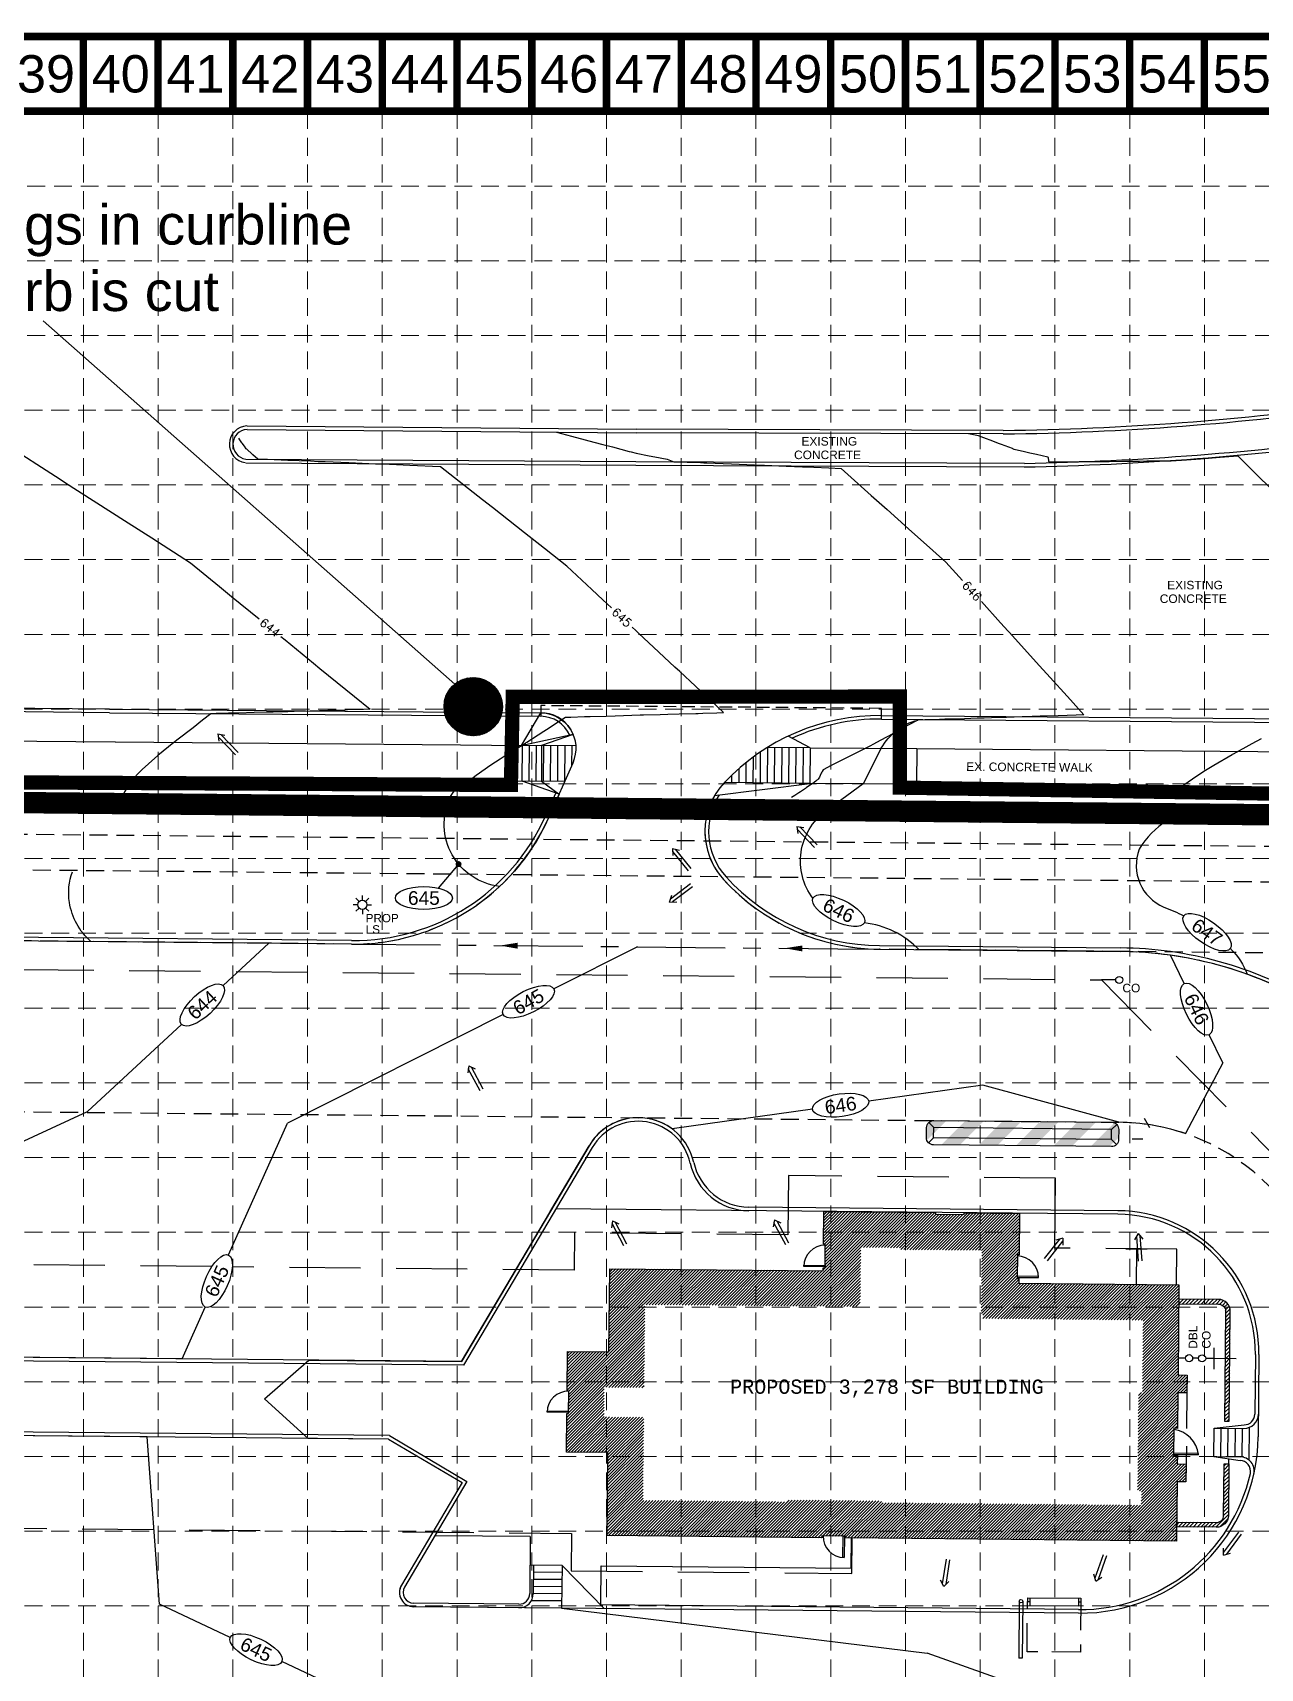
# Model space of a CAD drawing. Header units: feet. Extents: x 5061 to 5734, y 4682 to 5103.
# Drawn here: x 5474.1 to 5646.6, y 4873.3 to 5103 of the extents above; entities that cross this region are included whole.
import ezdxf
from ezdxf.enums import TextEntityAlignment as Align

# ---------------------------------------------------------------- set-up
doc = ezdxf.new("R2010")
doc.units = ezdxf.units.FT
doc.header["$LTSCALE"] = 20
doc.header["$MEASUREMENT"] = 0
for name, pattern in [('CENTER', [2, 1.25, -0.25, 0.25, -0.25]), ('DASHDOT2', [0.5, 0.25, -0.125, 0, -0.125]), ('DASHED', [0.75, 0.5, -0.25]), ('DASHED2', [0.375, 0.25, -0.125]), ('HIDDEN', [0.1875, 0.125, -0.0625]), ('PHANTOM', [1.4375, 1, -0.0625, 0.125, -0.0625, 0.125, -0.0625])]:
    doc.linetypes.add(name, pattern=pattern)
for name, color, linetype in [('BASE', 7, 'Continuous'), ('E-ESMT', 2, 'HIDDEN'), ('E-PVMT', 2, 'Continuous'), ('EC', 35, 'Continuous'), ('GRID', 254, 'HIDDEN'), ('LIMITS OF DISTURBANCE', 1, 'HIDDEN'), ('P-BLDG', 5, 'Continuous'), ('P-BLDG-TXT', 3, 'Continuous'), ('P-BOUNDARY', 7, 'PHANTOM'), ('P-EROSION', 4, 'DASHDOT2'), ('P-ESMT', 2, 'HIDDEN'), ('P-FIRELANE', 1, 'HIDDEN'), ('P-FITTINGS', 11, 'Continuous'), ('P-FLOW-ARROWS', 250, 'Continuous'), ('P-PVMT', 3, 'Continuous'), ('P-SANI', 14, 'DASHED'), ('P-UTIL', 2, 'Continuous'), ('PC', 35, 'Continuous')]:
    doc.layers.add(name, color=color, linetype=linetype)
doc.styles.add('Contour-Txt', font='simplex.shx')
doc.styles.add('L80', font='ARIAL.TTF', dxfattribs={"height": 1.6})
doc.styles.add('Legal', font='monos.ttf', dxfattribs={"height": 0.020833})
doc.styles.get("Standard").update_dxf_attribs({"font": 'ARIAL.TTF'})
doc.dimstyles.new('TIM', dxfattribs={"dimscale": 20, "dimtxt": 0.09, "dimasz": 0.125, "dimexe": 0.18, "dimexo": 0.0625, "dimgap": 0.04, "dimtad": 1, "dimdec": 1, "dimzin": 1, "dimdsep": 46, "dimtxsty": 'L80', "dimcen": 0, "dimse1": 1, "dimse2": 1, "dimclrd": 256, "dimclrt": 256, "dimaunit": 1, "dimazin": 0, "dimtfac": 1, "dimtdec": 1, "dimtmove": 0, "dimatfit": 0, "dimfxl": 0, "dimtolj": 1, "dimtzin": 0, "dimlwd": -1, "dimarcsym": 0})

# ---------------------------------------------------------------- blocks, each defined once
blk = doc.blocks.new('df')
for p, q in [((0.001, 0.013), (0.177, 0.013)), ((0.194, 0.001), (0.153, 0.031)), ((0.194, 0.001), (0.153, -0.029)), ((0.001, -0.012), (0.177, -0.012))]:
    blk.add_line(p, q)

msp = doc.modelspace()

# ---------------------------------------------------------------- hatches: boundary and pattern name
at = {"layer": 'GRID', "linetype": 'Continuous'}
h = msp.add_hatch(dxfattribs=at)
h.set_pattern_fill('ANSI31', color=3, style=0)
h.set_pattern_definition([(45, (146.2041, 308.13878), (-0.0883883476, 0.0883883476), [])])
edge = h.paths.add_edge_path()
edge.add_arc((5536, 5008.36), 4.1, 0, 360)
at = {"layer": 'P-BLDG'}
h = msp.add_hatch(dxfattribs=at)
h.set_pattern_fill('_USER', scale=0.3, angle=45, style=0, pattern_type=0)
h.set_pattern_definition([(45, (0, 0), (-0.212132034, 0.212132034), [])])
h.paths.add_polyline_path([(5635.16, 4927.13), (5612.66, 4927.35), (5612.66, 4928.02), (5612.41, 4928.02), (5612.45, 4931.36), (5612.7, 4931.35), (5612.75, 4937.18), (5604.96, 4937.26), (5604.96, 4937.01), (5600.96, 4937.05), (5600.96, 4937.3), (5585.25, 4937.45), (5585.21, 4932.86), (5585.46, 4932.86), (5585.43, 4929.53), (5585.18, 4929.53), (5585.17, 4929.11), (5555.18, 4929.4), (5555.06, 4917.74), (5549.23, 4917.79), (5549.18, 4912.21), (5549.38, 4912.21, -0.003439), (5549.42, 4912.21, 0.003439), (5549.38, 4912.21), (5549.47, 4912.21, 0.004149), (5549.42, 4912.21), (5549.39, 4909.04), (5549.15, 4909.04), (5549.09, 4903.63), (5554.93, 4903.57), (5554.82, 4891.9), (5584.98, 4891.61), (5584.98, 4891.86), (5588.32, 4891.83), (5588.31, 4891.58), (5634.81, 4891.14), (5634.89, 4899.47), (5636.14, 4899.46), (5636.17, 4901.96), (5634.92, 4901.97), (5634.93, 4903.14), (5634.39, 4903.15), (5634.42, 4906.98), (5634.96, 4906.97), (5635.01, 4911.97), (5636.26, 4911.96), (5636.29, 4914.46), (5635.04, 4914.47)])
h.paths.add_polyline_path([(5630.01, 4912.02), (5629.47, 4912.03), (5629.34, 4898.19), (5629.88, 4898.19), (5629.86, 4896.18), (5593.36, 4896.53), (5593.36, 4896.78), (5580.03, 4896.91), (5580.03, 4896.66), (5559.86, 4896.86), (5559.97, 4908.52), (5554.38, 4908.58), (5554.42, 4912.74), (5560.01, 4912.69), (5560.13, 4924.35), (5590.13, 4924.07), (5590.13, 4924.48), (5590.38, 4924.48), (5590.46, 4932.4), (5595.91, 4932.34), (5595.91, 4932.09), (5607.45, 4931.98), (5607.37, 4923.09), (5607.62, 4923.08), (5607.61, 4922.4), (5630.11, 4922.18)], flags=16)
at = {"layer": 'P-PVMT'}
h = msp.add_hatch(color=7, dxfattribs=at)
h.paths.add_polyline_path([(5626.69, 4947.86), (5626.7, 4948.97, 0.307532), (5626.07, 4949.9), (5622.76, 4946.59), (5625.38, 4946.56)])
h.paths.add_polyline_path([(5623.52, 4950), (5620.89, 4950.02), (5617.51, 4946.64), (5620.13, 4946.61)])
h.paths.add_polyline_path([(5618.26, 4950.05), (5615.64, 4950.07), (5612.25, 4946.69), (5614.88, 4946.66)])
h.paths.add_polyline_path([(5613.01, 4950.1), (5610.38, 4950.12), (5607, 4946.74), (5609.63, 4946.71)])
h.paths.add_polyline_path([(5607.76, 4950.15), (5605.13, 4950.17), (5601.75, 4946.79), (5604.37, 4946.76)])
h.paths.add_polyline_path([(5602.51, 4950.2), (5600.71, 4950.22, 0.414214), (5599.7, 4949.23), (5599.68, 4947.81, 0.093855), (5599.75, 4947.44)])
h = msp.add_hatch(dxfattribs=at)
h.set_pattern_fill('ANSI31', scale=3, style=0)
edge = h.paths.add_edge_path()
edge.add_line((5635.14, 4925.14), (5635.13, 4924.47))
edge.add_line((5635.13, 4924.47), (5640.71, 4924.42))
edge.add_arc((5640.7, 4923.42), 1, -0.55, 89.45, ccw=False)
edge.add_line((5641.7, 4923.41), (5641.56, 4907.99))
edge.add_line((5641.56, 4907.99), (5642.22, 4907.99))
edge.add_line((5642.22, 4907.99), (5642.37, 4923.4))
edge.add_arc((5640.7, 4923.42), 1.67, 359.45, 449.45)
edge.add_line((5640.72, 4925.09), (5635.14, 4925.14))
h = msp.add_hatch(dxfattribs=at)
h.set_pattern_fill('ANSI31', scale=3, style=0)
edge = h.paths.add_edge_path()
edge.add_line((5634.84, 4893.8), (5640.42, 4893.75))
edge.add_arc((5640.43, 4894.75), 1, 269.45, 359.45)
edge.add_line((5641.43, 4894.74), (5641.5, 4901.99))
edge.add_line((5641.5, 4901.99), (5642.17, 4901.99))
edge.add_line((5642.17, 4901.99), (5642.1, 4894.73))
edge.add_arc((5640.43, 4894.75), 1.67, 269.45, 359.45, ccw=False)
edge.add_line((5640.41, 4893.08), (5634.83, 4893.14))
edge.add_line((5634.83, 4893.14), (5634.84, 4893.8))

# ---------------------------------------------------------------- linework, layer by layer
at = {"layer": 'BASE', "const_width": 1.05}
for points in [[(5061.23, 4682.52), (5733.23, 4682.52), (5733.23, 5102.52), (5061.23, 5102.52)], [(5071.7, 4693.02), (5722.76, 4693), (5722.74, 5092.03), (5071.84, 5092.04)]]:
    msp.add_lwpolyline(points, close=True, dxfattribs=at)
for points in [[(5481.23, 5092.02), (5481.23, 5102.52)], [(5491.73, 5092.02), (5491.73, 5102.52)], [(5502.23, 5092.02), (5502.23, 5102.52)], [(5512.73, 5092.02), (5512.73, 5102.52)], [(5523.23, 5092.02), (5523.23, 5102.52)], [(5533.73, 5092.02), (5533.73, 5102.52)], [(5544.23, 5092.02), (5544.23, 5102.52)], [(5554.73, 5092.02), (5554.73, 5102.52)], [(5565.23, 5092.02), (5565.23, 5102.52)], [(5575.73, 5092.02), (5575.73, 5102.52)], [(5586.23, 5092.02), (5586.23, 5102.52)], [(5596.73, 5092.02), (5596.73, 5102.52)], [(5607.23, 5092.02), (5607.23, 5102.52)], [(5617.73, 5092.02), (5617.73, 5102.52)], [(5628.23, 5092.02), (5628.23, 5102.52)], [(5638.73, 5092.02), (5638.73, 5102.52)]]:
    msp.add_lwpolyline(points, dxfattribs=at)
at = {"layer": 'E-ESMT', "color": 253}
msp.add_line((5080.41, 4989.23), (5684.55, 4983.41), dxfattribs=at)
at = {"layer": 'E-PVMT', "color": 7}
for p, q in [((5504.23, 5047.82), (5558.95, 5047.33)), ((5504.23, 5047.32), (5558.94, 5046.83)), ((5610.47, 5047.17), (5558.94, 5047.33)), ((5610.47, 5046.67), (5558.94, 5046.83)), ((5504.04, 5043.14), (5558.86, 5042.81)), ((5504.04, 5042.64), (5558.86, 5042.31)), ((5558.86, 5042.81), (5613.44, 5042.55)), ((5558.86, 5042.31), (5613.43, 5042.05)), ((5484.9, 5008), (5444.1, 5008.43)), ((5484.89, 5007.5), (5444.1, 5007.93)), ((5484.89, 5008), (5545.5, 5007.51)), ((5484.89, 5007.5), (5545.5, 5007.01)), ((5593.36, 5007.12), (5699.89, 5006.26)), ((5593.36, 5006.62), (5699.88, 5005.76)), ((5455.64, 5003.64), (5485.72, 5003.43)), ((5485.73, 5003.43), (5534.24, 5002.98)), ((5534.24, 5002.98), (5542.91, 5002.91)), ((5598.34, 5002.47), (5684.66, 5001.77)), ((5455.6, 4998.64), (5485.69, 4998.43)), ((5485.69, 4998.43), (5534.2, 4997.98)), ((5534.2, 4997.98), (5542.87, 4997.91)), ((5598.3, 4997.47), (5684.62, 4996.77))]:
    msp.add_line(p, q, dxfattribs=at)
for centre, radius, start, end in [((5605.59, 5443.8), 396.66, 270.7045, 277.9718), ((5605.59, 5443.8), 397.16, 270.7045, 277.9718), ((5504.35, 5045.22), 2.6, 93.4893, 261.4343), ((5504.35, 5045.22), 2.1, 93.4893, 261.4343), ((5605.2, 5465.68), 423.22, 271.1151, 277.6995), ((5605.2, 5465.68), 423.72, 271.1151, 277.6995)]:
    msp.add_arc(centre, radius, start, end, dxfattribs=at)
at = {"layer": 'EC', "color": 35}
for p, q in [((5503.22, 5045.85, 645), (5503.07, 5046.07, 645)), ((5547.69, 5046.93, 646), (5549.81, 5046.37, 646)), ((5549.81, 5046.37, 646), (5550.32, 5046.24, 646)), ((5550.32, 5046.24, 646), (5550.52, 5046.18, 646)), ((5550.52, 5046.18, 646), (5552.94, 5045.54, 646)), ((5607.01, 5046.41, 647), (5605.59, 5046.68, 647)), ((5608.11, 5046, 647), (5607.01, 5046.41, 647)), ((5608.61, 5045.81, 647), (5608.11, 5046, 647)), ((5469.96, 5045.46, 644), (5477.95, 5040.33, 644)), ((5503.33, 5045.7, 645), (5503.22, 5045.85, 645)), ((5503.51, 5045.44, 645), (5503.33, 5045.7, 645)), ((5503.6, 5045.32, 645), (5503.51, 5045.44, 645)), ((5503.81, 5045.02, 645), (5503.6, 5045.32, 645)), ((5503.86, 5044.94, 645), (5503.81, 5045.02, 645)), ((5504.1, 5044.6, 645), (5503.86, 5044.94, 645)), ((5504.18, 5044.54, 645), (5504.1, 5044.6, 645)), ((5504.19, 5044.53, 645), (5504.18, 5044.54, 645)), ((5504.96, 5043.83, 645), (5504.19, 5044.53, 645)), ((5505.05, 5043.76, 645), (5504.96, 5043.83, 645)), ((5505.75, 5043.13, 645), (5505.05, 5043.76, 645)), ((5552.94, 5045.54, 646), (5554.22, 5045.21, 646)), ((5554.22, 5045.21, 646), (5555.57, 5044.85, 646)), ((5555.57, 5044.85, 646), (5557.92, 5044.23, 646)), ((5557.92, 5044.23, 646), (5558.2, 5044.16, 646)), ((5558.2, 5044.16, 646), (5558.89, 5043.97, 646)), ((5558.89, 5043.97, 646), (5560.74, 5043.62, 646)), ((5609.94, 5045.3, 647), (5608.61, 5045.81, 647)), ((5610.21, 5045.2, 647), (5609.94, 5045.3, 647)), ((5611.77, 5044.61, 647), (5610.21, 5045.2, 647)), ((5611.8, 5044.6, 647), (5611.77, 5044.61, 647)), ((5612.02, 5044.51, 647), (5611.8, 5044.6, 647)), ((5613.47, 5044.17, 647), (5612.02, 5044.51, 647)), ((5614.19, 5044, 647), (5613.47, 5044.17, 647)), ((5615.15, 5043.77, 647), (5614.19, 5044, 647)), ((5616.71, 5043.4, 647), (5615.15, 5043.77, 647)), ((5507.08, 5043.07, 645), (5505.75, 5043.13, 645)), ((5509.94, 5042.96, 645), (5507.08, 5043.07, 645)), ((5513.15, 5042.83, 645), (5509.94, 5042.96, 645)), ((5514.23, 5042.78, 645), (5513.15, 5042.83, 645)), ((5515.2, 5042.74, 645), (5514.23, 5042.78, 645)), ((5518.53, 5042.6, 645), (5515.2, 5042.74, 645)), ((5522.26, 5042.45, 645), (5518.53, 5042.6, 645)), ((5522.82, 5042.43, 645), (5522.26, 5042.45, 645)), ((5523.31, 5042.41, 645), (5522.82, 5042.43, 645)), ((5527.11, 5042.25, 645), (5523.31, 5042.41, 645)), ((5531.38, 5042.08, 645), (5527.11, 5042.25, 645)), ((5531.4, 5042.08, 645), (5531.38, 5042.08, 645)), ((5537.3, 5037.43, 645), (5531.4, 5042.08, 645)), ((5560.74, 5043.62, 646), (5561.5, 5043.47, 646)), ((5561.5, 5043.47, 646), (5563.24, 5043.14, 646)), ((5563.24, 5043.14, 646), (5564.17, 5042.78, 646)), ((5564.17, 5042.78, 646), (5567.92, 5042.65, 646)), ((5567.92, 5042.65, 646), (5568.39, 5042.63, 646)), ((5568.39, 5042.63, 646), (5568.81, 5042.61, 646)), ((5568.81, 5042.61, 646), (5572.28, 5042.47, 646)), ((5572.28, 5042.47, 646), (5575.54, 5042.33, 646)), ((5575.54, 5042.33, 646), (5576.14, 5042.31, 646)), ((5576.14, 5042.31, 646), (5576.94, 5042.28, 646)), ((5576.94, 5042.28, 646), (5579.99, 5042.15, 646)), ((5579.99, 5042.15, 646), (5582.27, 5042.05, 646)), ((5582.27, 5042.05, 646), (5583.85, 5041.99, 646)), ((5583.85, 5041.99, 646), (5585.97, 5041.9, 646)), ((5585.97, 5041.9, 646), (5587.7, 5041.83, 646)), ((5587.7, 5041.83, 646), (5591.93, 5038.04, 646)), ((5616.84, 5043.37, 647), (5616.71, 5043.4, 647)), ((5616.89, 5042.83, 647), (5616.84, 5043.37, 647)), ((5616.9, 5042.71, 647), (5616.89, 5042.83, 647)), ((5616.91, 5042.7, 647), (5616.9, 5042.71, 647)), ((5620.31, 5042.73, 647), (5616.91, 5042.7, 647)), ((5621.14, 5042.74, 647), (5620.31, 5042.73, 647)), ((5623.75, 5042.77, 647), (5621.14, 5042.74, 647)), ((5625.37, 5042.78, 647), (5623.75, 5042.77, 647)), ((5627.19, 5042.8, 647), (5625.37, 5042.78, 647)), ((5629.6, 5042.82, 647), (5627.19, 5042.8, 647)), ((5630.63, 5042.83, 647), (5629.6, 5042.82, 647)), ((5633.83, 5042.86, 647), (5630.63, 5042.83, 647)), ((5634.08, 5042.87, 647), (5633.83, 5042.86, 647)), ((5636.2, 5043.01, 647), (5634.08, 5042.87, 647)), ((5638.17, 5043.14, 647), (5636.2, 5043.01, 647)), ((5638.44, 5043.16, 647), (5638.17, 5043.14, 647)), ((5638.75, 5043.19, 647), (5638.44, 5043.16, 647)), ((5640.94, 5043.36, 647), (5638.75, 5043.19, 647)), ((5643.42, 5043.55, 647), (5640.94, 5043.36, 647)), ((5643.44, 5043.56, 647), (5643.42, 5043.55, 647)), ((5643.46, 5043.56, 647), (5643.44, 5043.56, 647)), ((5645.97, 5041.06, 647), (5643.46, 5043.56, 647)), ((5477.95, 5040.33, 644), (5478.74, 5039.82, 644)), ((5478.74, 5039.82, 644), (5480.43, 5038.74, 644)), ((5648.19, 5038.85, 647), (5645.97, 5041.06, 647)), ((5480.43, 5038.74, 644), (5487.52, 5034.19, 644)), ((5538.7, 5036.33, 645), (5537.3, 5037.43, 645)), ((5591.93, 5038.04, 646), (5594.14, 5036.07, 646)), ((5543.22, 5032.78, 645), (5538.7, 5036.33, 645)), ((5594.14, 5036.07, 646), (5597.17, 5033.35, 646)), ((5487.52, 5034.19, 644), (5490.84, 5032.06, 644)), ((5546, 5030.59, 645), (5543.22, 5032.78, 645)), ((5597.17, 5033.35, 646), (5600.57, 5030.31, 646)), ((5490.84, 5032.06, 644), (5496.3, 5028.56, 644)), ((5549.14, 5028.12, 645), (5546, 5030.59, 645)), ((5600.57, 5030.31, 646), (5602.41, 5028.66, 646)), ((5496.3, 5028.56, 644), (5500.37, 5025.24, 644)), ((5552.66, 5024.83, 645), (5549.14, 5028.12, 645)), ((5602.41, 5028.66, 646), (5604.75, 5026.07, 646)), ((5500.37, 5025.24, 644), (5502.06, 5023.86, 644)), ((5502.06, 5023.86, 644), (5505.91, 5020.72, 644)), ((5554.21, 5023.38, 645), (5552.66, 5024.83, 645)), ((5555.43, 5022.24, 645), (5554.21, 5023.38, 645)), ((5607.41, 5023.13, 646), (5610.1, 5020.16, 646)), ((5558.83, 5019.06, 645), (5558.32, 5019.54, 645)), ((5559.28, 5018.64, 645), (5558.83, 5019.06, 645)), ((5561.32, 5016.73, 645), (5559.28, 5018.64, 645)), ((5610.1, 5020.16, 646), (5611.16, 5018.98, 646)), ((5611.16, 5018.98, 646), (5611.37, 5018.76, 646)), ((5611.37, 5018.76, 646), (5615.53, 5014.14, 646)), ((5508.98, 5018.22, 644), (5509.57, 5017.74, 644)), ((5509.57, 5017.74, 644), (5513.57, 5014.47, 644)), ((5564.35, 5013.91, 645), (5561.32, 5016.73, 645)), ((5513.57, 5014.47, 644), (5514.47, 5013.74, 644)), ((5565.01, 5013.29, 645), (5564.35, 5013.91, 645)), ((5615.53, 5014.14, 646), (5616.59, 5012.98, 646)), ((5514.47, 5013.74, 644), (5519.33, 5009.78, 644)), ((5569.42, 5009.17, 645), (5565.01, 5013.29, 645)), ((5616.59, 5012.98, 646), (5619.91, 5009.31, 646)), ((5519.33, 5009.78, 644), (5521.52, 5007.99, 644)), ((5619.91, 5009.31, 646), (5621.81, 5007.2, 646)), ((5499.12, 5007.36, 644), (5497.97, 5006.45, 644)), ((5499.91, 5007.39, 644), (5499.12, 5007.36, 644)), ((5501.6, 5007.43, 644), (5499.91, 5007.39, 644)), ((5502.58, 5007.46, 644), (5501.6, 5007.43, 644)), ((5503.04, 5007.47, 644), (5502.58, 5007.46, 644)), ((5505.25, 5007.53, 644), (5503.04, 5007.47, 644)), ((5506.95, 5007.57, 644), (5505.25, 5007.53, 644)), ((5507.91, 5007.6, 644), (5506.95, 5007.57, 644)), ((5509.96, 5007.65, 644), (5507.91, 5007.6, 644)), ((5510.58, 5007.67, 644), (5509.96, 5007.65, 644)), ((5510.84, 5007.67, 644), (5510.58, 5007.67, 644)), ((5513.08, 5007.74, 644), (5510.84, 5007.67, 644)), ((5514.4, 5007.78, 644), (5513.08, 5007.74, 644)), ((5515.57, 5007.81, 644), (5514.4, 5007.78, 644)), ((5517.96, 5007.89, 644), (5515.57, 5007.81, 644)), ((5518.07, 5007.89, 644), (5517.96, 5007.89, 644)), ((5518.33, 5007.9, 644), (5518.07, 5007.89, 644)), ((5520.57, 5007.96, 644), (5518.33, 5007.9, 644)), ((5521.52, 5007.99, 644), (5520.57, 5007.96, 644)), ((5549.74, 5006.9, 645), (5551.63, 5006.96, 645)), ((5551.63, 5006.96, 645), (5552.21, 5006.98, 645)), ((5552.21, 5006.98, 645), (5552.45, 5006.98, 645)), ((5552.45, 5006.98, 645), (5554.67, 5007.05, 645)), ((5554.67, 5007.05, 645), (5555.96, 5007.09, 645)), ((5555.96, 5007.09, 645), (5557.14, 5007.13, 645)), ((5557.14, 5007.13, 645), (5559.46, 5007.2, 645)), ((5559.46, 5007.2, 645), (5559.6, 5007.2, 645)), ((5559.6, 5007.2, 645), (5559.95, 5007.21, 645)), ((5559.95, 5007.21, 645), (5562.27, 5007.27, 645)), ((5562.27, 5007.27, 645), (5563.36, 5007.3, 645)), ((5563.36, 5007.3, 645), (5564.93, 5007.35, 645)), ((5564.93, 5007.35, 645), (5567.27, 5007.41, 645)), ((5567.27, 5007.41, 645), (5567.59, 5007.42, 645)), ((5567.59, 5007.42, 645), (5568.28, 5007.44, 645)), ((5568.28, 5007.44, 645), (5570.25, 5007.49, 645)), ((5571.18, 5007.52, 645), (5569.42, 5009.17, 645)), ((5570.25, 5007.49, 645), (5571.18, 5007.52, 645)), ((5613.12, 5006.92, 646), (5610.91, 5006.85, 646)), ((5614.54, 5006.97, 646), (5613.12, 5006.92, 646)), ((5615.65, 5007.01, 646), (5614.54, 5006.97, 646)), ((5618.18, 5007.09, 646), (5615.65, 5007.01, 646)), ((5618.19, 5007.09, 646), (5618.18, 5007.09, 646)), ((5618.18, 5007.09, 646), (5618.18, 5007.09, 646)), ((5620.71, 5007.17, 646), (5618.19, 5007.09, 646)), ((5621.81, 5007.2, 646), (5620.71, 5007.17, 646)), ((5496.65, 5005.4, 644), (5494.35, 5003.66, 644)), ((5497.97, 5006.45, 644), (5496.65, 5005.4, 644)), ((5543.53, 5003.37, 645), (5545.92, 5004.9, 645)), ((5545.92, 5004.9, 645), (5546.68, 5005.4, 645)), ((5546.68, 5005.4, 645), (5547.72, 5006.08, 645)), ((5547.72, 5006.08, 645), (5548.95, 5006.88, 645)), ((5548.95, 5006.88, 645), (5549.74, 5006.9, 645)), ((5595.66, 5004.96, 646), (5595.03, 5004.61, 646)), ((5597.1, 5005.75, 646), (5595.66, 5004.96, 646)), ((5598.45, 5006.48, 646), (5597.1, 5005.75, 646)), ((5599.47, 5006.51, 646), (5598.45, 5006.48, 646)), ((5601.49, 5006.57, 646), (5599.47, 5006.51, 646)), ((5602.25, 5006.59, 646), (5601.49, 5006.57, 646)), ((5602.62, 5006.6, 646), (5602.25, 5006.59, 646)), ((5605.03, 5006.67, 646), (5602.62, 5006.6, 646)), ((5606.79, 5006.73, 646), (5605.03, 5006.67, 646)), ((5607.81, 5006.76, 646), (5606.79, 5006.73, 646)), ((5609.84, 5006.82, 646), (5607.81, 5006.76, 646)), ((5610.59, 5006.84, 646), (5609.84, 5006.82, 646)), ((5610.91, 5006.85, 646), (5610.59, 5006.84, 646)), ((5493.92, 5003.32, 644), (5491.7, 5001.48, 644)), ((5494.07, 5003.44, 644), (5493.92, 5003.32, 644)), ((5494.35, 5003.66, 644), (5494.07, 5003.44, 644)), ((5540.93, 5001.77, 645), (5543.33, 5003.25, 645)), ((5543.33, 5003.25, 645), (5543.46, 5003.33, 645)), ((5543.46, 5003.33, 645), (5543.53, 5003.37, 645)), ((5591.71, 5002.8, 646), (5589.27, 5001.59, 646)), ((5592.26, 5003.08, 646), (5591.71, 5002.8, 646)), ((5593.19, 5003.59, 646), (5592.26, 5003.08, 646)), ((5595.03, 5004.61, 646), (5593.19, 5003.59, 646)), ((5642.84, 5001.74, 647), (5645.45, 5003.17, 647)), ((5645.45, 5003.17, 647), (5646.77, 5003.89, 647)), ((5490.39, 5000.32, 644), (5489.51, 4999.52, 644)), ((5491.7, 5001.48, 644), (5490.39, 5000.32, 644)), ((5536.43, 4998.76, 645), (5538.5, 5000.2, 645)), ((5538.5, 5000.2, 645), (5539.79, 5001.05, 645)), ((5539.79, 5001.05, 645), (5540.93, 5001.77, 645)), ((5586.3, 5000.1, 646), (5585.16, 4999.47, 646)), ((5586.93, 5000.43, 646), (5586.3, 5000.1, 646)), ((5589.27, 5001.59, 646), (5586.93, 5000.43, 646)), ((5638.9, 4999.44, 647), (5640.06, 5000.16, 647)), ((5640.06, 5000.16, 647), (5642.64, 5001.63, 647)), ((5642.64, 5001.63, 647), (5642.7, 5001.67, 647)), ((5642.7, 5001.67, 647), (5642.84, 5001.74, 647)), ((5487.74, 4997.77, 644), (5487.69, 4997.67, 644)), ((5489.51, 4999.52, 644), (5487.74, 4997.77, 644)), ((5534.71, 4997.72, 645), (5534.86, 4997.87, 645)), ((5534.86, 4997.87, 645), (5534.94, 4997.89, 645)), ((5534.94, 4997.89, 645), (5535.08, 4998, 645)), ((5535.08, 4998, 645), (5535.18, 4998.02, 645)), ((5535.18, 4998.02, 645), (5535.22, 4998.03, 645)), ((5535.22, 4998.03, 645), (5535.42, 4998.04, 645)), ((5535.42, 4998.04, 645), (5535.57, 4998.11, 645)), ((5535.57, 4998.11, 645), (5535.66, 4998.12, 645)), ((5535.66, 4998.12, 645), (5536.22, 4998.59, 645)), ((5536.22, 4998.59, 645), (5536.43, 4998.76, 645)), ((5583.96, 4997.76, 646), (5583.72, 4997.59, 646)), ((5584.14, 4997.9, 646), (5583.96, 4997.76, 646)), ((5584.29, 4998.02, 646), (5584.14, 4997.9, 646)), ((5584.35, 4998.08, 646), (5584.29, 4998.02, 646)), ((5584.45, 4998.2, 646), (5584.35, 4998.08, 646)), ((5584.56, 4998.33, 646), (5584.45, 4998.2, 646)), ((5584.64, 4998.48, 646), (5584.56, 4998.33, 646)), ((5584.76, 4998.7, 646), (5584.64, 4998.48, 646)), ((5584.88, 4999.03, 646), (5584.76, 4998.7, 646)), ((5584.96, 4999.17, 646), (5584.88, 4999.03, 646)), ((5585.02, 4999.27, 646), (5584.96, 4999.17, 646)), ((5585.16, 4999.47, 646), (5585.02, 4999.27, 646)), ((5635.86, 4997.37, 647), (5637.67, 4998.65, 647)), ((5637.67, 4998.65, 647), (5638.9, 4999.44, 647)), ((5486.99, 4996.33, 644), (5486.56, 4995.44, 644)), ((5487.03, 4996.41, 644), (5486.99, 4996.33, 644)), ((5487.23, 4996.79, 644), (5487.03, 4996.41, 644)), ((5487.35, 4996.99, 644), (5487.23, 4996.79, 644)), ((5487.43, 4997.18, 644), (5487.35, 4996.99, 644)), ((5487.55, 4997.37, 644), (5487.43, 4997.18, 644)), ((5487.69, 4997.67, 644), (5487.55, 4997.37, 644)), ((5532.75, 4995.56, 645), (5532.82, 4995.75, 645)), ((5532.82, 4995.75, 645), (5533.1, 4996.16, 645)), ((5533.1, 4996.16, 645), (5533.19, 4996.31, 645)), ((5533.19, 4996.31, 645), (5533.56, 4996.78, 645)), ((5533.56, 4996.78, 645), (5533.65, 4996.86, 645)), ((5533.65, 4996.86, 645), (5534.16, 4997.4, 645)), ((5534.16, 4997.4, 645), (5534.19, 4997.42, 645)), ((5534.19, 4997.42, 645), (5534.39, 4997.59, 645)), ((5534.39, 4997.59, 645), (5534.47, 4997.63, 645)), ((5534.47, 4997.63, 645), (5534.51, 4997.66, 645)), ((5534.51, 4997.66, 645), (5534.71, 4997.72, 645)), ((5581.2, 4995.86, 646), (5580.71, 4995.58, 646)), ((5581.75, 4996.24, 646), (5581.2, 4995.86, 646)), ((5582, 4996.42, 646), (5581.75, 4996.24, 646)), ((5582.71, 4996.88, 646), (5582, 4996.42, 646)), ((5582.82, 4996.99, 646), (5582.71, 4996.88, 646)), ((5583.63, 4997.53, 646), (5582.82, 4996.99, 646)), ((5583.72, 4997.59, 646), (5583.63, 4997.53, 646)), ((5635.33, 4996.57, 647), (5635.35, 4996.63, 647)), ((5635.77, 4996.09, 647), (5635.33, 4996.57, 647)), ((5635.35, 4996.63, 647), (5635.59, 4997.14, 647)), ((5635.59, 4997.14, 647), (5635.86, 4997.37, 647)), ((5635.85, 4996, 647), (5635.77, 4996.09, 647)), ((5636.59, 4995.57, 647), (5635.85, 4996, 647)), ((5636.85, 4995.43, 647), (5636.59, 4995.57, 647))]:
    msp.add_line(p, q, dxfattribs=at)
at = {"layer": 'GRID', "color": 252, "linetype": 'HIDDEN', "lineweight": 0}
for p, q in [((5481.23, 5092.02), (5481.23, 4724.47)), ((5491.73, 5092.02), (5491.73, 4724.47)), ((5502.23, 5092.02), (5502.23, 4724.47)), ((5512.73, 5092.02), (5512.73, 4724.47)), ((5523.23, 5092.02), (5523.23, 4724.47)), ((5533.73, 5092.02), (5533.73, 4724.47)), ((5544.23, 5092.02), (5544.23, 4724.47)), ((5554.73, 5092.02), (5554.73, 4724.47)), ((5565.23, 5092.02), (5565.23, 4724.47)), ((5575.73, 5092.02), (5575.73, 4724.47)), ((5586.23, 5092.02), (5586.23, 4724.47)), ((5596.73, 5092.02), (5596.73, 4724.47)), ((5607.23, 5092.02), (5607.23, 4724.47)), ((5617.73, 5092.02), (5617.73, 4724.47)), ((5628.23, 5092.02), (5628.23, 4724.47)), ((5638.73, 5092.02), (5638.73, 4724.47)), ((5072.11, 5081.49), (5723.11, 5081.49)), ((5072.11, 5070.99), (5723.11, 5070.99)), ((5072.11, 5060.49), (5723.11, 5060.49)), ((5071.73, 5050.02), (5722.73, 5050.02)), ((5071.73, 5039.52), (5722.73, 5039.52)), ((5071.73, 5029.02), (5722.73, 5029.02)), ((5071.73, 5018.52), (5722.73, 5018.52)), ((5071.73, 5008.02), (5722.73, 5008.02)), ((5071.73, 4997.52), (5722.73, 4997.52)), ((5071.73, 4987.02), (5722.73, 4987.02)), ((5071.73, 4976.52), (5722.73, 4976.52)), ((5071.73, 4966.02), (5722.73, 4966.02)), ((5071.73, 4955.52), (5722.73, 4955.52)), ((5071.73, 4945.02), (5722.73, 4945.02)), ((5071.73, 4934.52), (5722.73, 4934.52)), ((5071.73, 4924.02), (5722.73, 4924.02)), ((5071.73, 4913.52), (5722.73, 4913.52)), ((5071.73, 4903.02), (5722.73, 4903.02)), ((5071.73, 4892.52), (5722.73, 4892.52)), ((5071.73, 4882.02), (5722.73, 4882.02))]:
    msp.add_line(p, q, dxfattribs=at)
at = {"layer": 'GRID', "color": 3, "linetype": 'Continuous'}
msp.add_circle((5536, 5008.36), 4.1, dxfattribs=at)
at = {"layer": 'LIMITS OF DISTURBANCE', "color": 0, "linetype": 'Continuous', "ltscale": 3}
msp.add_line((5475.58, 5062.58), (5535.03, 5010.13), dxfattribs=at)
at = {"layer": 'LIMITS OF DISTURBANCE', "ltscale": 3, "const_width": 2}
msp.add_lwpolyline([(5685.93, 4995.54), (5595.95, 4996.99), (5595.95, 5009.78), (5541.56, 5009.74), (5541.3, 4997.36), (5447.76, 4997.85), (5447.85, 5009.27), (5394.06, 5010.28), (5393.88, 4998.13), (5113.38, 5001.15, 0.548571), (5110.02, 4988.18), (5112.5, 4983.81), (5122.12, 4977.54), (5191.33, 4969.25), (5346.21, 4967.72), (5346.53, 4955.27), (5347.83, 4945.73), (5351.87, 4931.02), (5354.54, 4924.41), (5392.72, 4898.64), (5391.9, 4796.89), (5682.41, 4795.09)], format="xyb", close=True, dxfattribs=at)
at = {"layer": 'P-BLDG', "color": 7, "linetype": 'DASHED'}
msp.add_lwpolyline([(5634.82, 4927.14), (5634.87, 4932.14), (5617.71, 4932.3), (5617.8, 4942.13), (5580.3, 4942.49), (5580.22, 4934.16), (5550.22, 4934.45), (5550.17, 4929.2), (5502.17, 4929.66)], dxfattribs=at)
at = {"layer": 'P-BLDG', "color": 7}
for points in [[(5612.45, 4931.36), (5612.41, 4928.02), (5612.66, 4928.02), (5612.66, 4927.35), (5635.16, 4927.13), (5635.04, 4914.47), (5636.29, 4914.46), (5636.26, 4911.96), (5635.01, 4911.97), (5634.96, 4906.97), (5634.42, 4906.98), (5634.39, 4903.15), (5634.93, 4903.14), (5634.92, 4901.97), (5636.17, 4901.96), (5636.14, 4899.46), (5634.89, 4899.47), (5634.81, 4891.14), (5588.31, 4891.58), (5588.32, 4891.83), (5584.98, 4891.86), (5584.98, 4891.61), (5554.82, 4891.9), (5554.93, 4903.57), (5549.09, 4903.63), (5549.15, 4909.04), (5549.39, 4909.04), (5549.42, 4912.21), (5549.18, 4912.21), (5549.23, 4917.79), (5555.06, 4917.74), (5555.18, 4929.4), (5585.17, 4929.11), (5585.18, 4929.53), (5585.43, 4929.53), (5585.46, 4932.86), (5585.21, 4932.86), (5585.25, 4937.45), (5600.96, 4937.3), (5600.96, 4937.05), (5604.96, 4937.01), (5604.96, 4937.26), (5612.75, 4937.18), (5612.7, 4931.35)], [(5585.43, 4929.7), (5582.43, 4929.72), (5582.43, 4929.89), (5585.43, 4929.86)], [(5612.42, 4928.19), (5615.42, 4928.16), (5615.42, 4928.33), (5612.42, 4928.36)], [(5549.39, 4909.21), (5546.39, 4909.24), (5546.39, 4909.4), (5549.39, 4909.37)], [(5634.39, 4903.31), (5637.89, 4903.28), (5637.89, 4903.45), (5634.39, 4903.48)], [(5588.15, 4891.83), (5588.12, 4888.83), (5587.95, 4888.84), (5587.98, 4891.84)]]:
    msp.add_lwpolyline(points, close=True, dxfattribs=at)
at = {"layer": 'P-BLDG', "color": 7, "linetype": 'DASHED'}
msp.add_lwpolyline([(5499.27, 4929.69), (5466.44, 4930, 1), (5466.08, 4893), (5549.82, 4892.2), (5549.77, 4886.95), (5589.18, 4886.57), (5589.23, 4891.57)], format="xyb", dxfattribs=at)
at = {"layer": 'P-BLDG', "color": 7, "linetype": 'DASHED', "ltscale": 0.5}
msp.add_lwpolyline([(5636.26, 4911.96), (5636.17, 4901.96)], dxfattribs=at)
at = {"layer": 'P-BLDG', "color": 7, "linetype": 'DASHED2', "ltscale": 0.8}
msp.add_lwpolyline([(5621.38, 4882.6), (5621.31, 4875.52), (5613.81, 4875.59), (5613.88, 4882.67)], dxfattribs=at)
at = {"layer": 'P-BLDG', "color": 7}
for centre, radius, start, end in [((5585.43, 4929.7), 3, 89.45, 179.45), ((5612.42, 4928.19), 3, 359.45, 89.45), ((5549.39, 4909.21), 3, 89.45, 179.45), ((5633.98, 4902.91), 3.92, 5.3562, 83.5438), ((5588.15, 4891.83), 3, 179.45, 269.45)]:
    msp.add_arc(centre, radius, start, end, dxfattribs=at)
at = {"layer": 'P-BOUNDARY'}
msp.add_line((5395.92, 4996.19), (5684.66, 4993.41), dxfattribs=at)
at = {"layer": 'P-EROSION', "color": 200, "linetype": 'Continuous', "ltscale": 0.5, "const_width": 3}
msp.add_lwpolyline([(5684.58, 4992.82), (5421.63, 4995.38)], dxfattribs=at)
at = {"layer": 'P-ESMT', "color": 253}
for p, q in [((5395.87, 4991.19), (5684.6, 4988.41)), ((5684.44, 4973.41), (5626.94, 4973.97))]:
    msp.add_line(p, q, dxfattribs=at)
at = {"layer": 'P-FIRELANE', "color": 7}
msp.add_lwpolyline([(5441.69, 4995.75), (5420.06, 4995.96, -0.308325), (5417.93, 4984.9, -0.200557), (5396.5, 4976.18), (5395.73, 4976.19), (5395.5, 4952.19), (5626.71, 4949.97, -0.414214), (5656.42, 4919.68), (5655.36, 4810.53, -0.121111), (5651.81, 4796.66), (5679.23, 4796.39), (5680.41, 4919.45, 0.414214), (5626.94, 4973.97), (5593.06, 4974.29, -0.208673), (5571.16, 4984.1, -0.286585), (5569.26, 4994.52), (5547.47, 4994.73), (5546.61, 4992.8, -0.298808), (5518.92, 4975.01), (5470.05, 4975.48, -0.299186), (5442.68, 4993.84), (5441.84, 4995.82)], format="xyb", close=True, dxfattribs=at)
at = {"layer": 'P-FITTINGS', "color": 252}
for p, q in [((5631.04, 4949.2), (5630.31, 4950.5)), ((5630.1, 4947.6), (5628.6, 4947.62)), ((5627.71, 4932.21), (5630.71, 4932.18)), ((5629.21, 4932.19), (5629.16, 4927.19)), ((5640.07, 4918.29), (5640.04, 4915.3)), ((5636.08, 4916.83), (5635.06, 4916.84)), ((5637.91, 4916.82), (5637.08, 4916.82)), ((5640.06, 4916.79), (5638.91, 4916.81))]:
    msp.add_line(p, q, dxfattribs=at)
at = {"layer": 'P-PVMT', "color": 7}
for p, q in [((5542.87, 4997.91), (5542.91, 5002.91)), ((5550.06, 5004.47), (5542.91, 5002.91)), ((5550.45, 5002.85), (5542.91, 5002.91)), ((5543.87, 4997.91), (5543.91, 5002.91)), ((5544.87, 4997.9), (5544.91, 5002.9)), ((5545.87, 4997.89), (5545.91, 5002.89)), ((5546.87, 4997.88), (5546.91, 5002.88)), ((5547.87, 4997.87), (5547.91, 5002.87)), ((5548.87, 4997.87), (5548.91, 5002.87)), ((5549.88, 5000.15), (5549.91, 5002.86)), ((5577.34, 5002.64), (5577.3, 4997.64)), ((5583.34, 5002.59), (5577.34, 5002.64)), ((5578.34, 5002.63), (5578.3, 4997.63)), ((5579.34, 5002.62), (5579.3, 4997.62)), ((5583.34, 5002.59), (5580.26, 5004.23)), ((5580.34, 5002.61), (5580.3, 4997.61)), ((5581.34, 5002.6), (5581.3, 4997.6)), ((5582.34, 5002.6), (5582.3, 4997.6)), ((5583.34, 5002.59), (5583.3, 4997.59)), ((5583.34, 5002.59), (5598.34, 5002.47)), ((5598.34, 5002.47), (5598.3, 4997.47)), ((5546.61, 4992.8), (5550.03, 5000.48)), ((5574.32, 5000.5), (5574.3, 4997.66)), ((5575.33, 5001.28), (5575.3, 4997.65)), ((5576.33, 5001.99), (5576.3, 4997.64)), ((5548.87, 4997.87), (5542.87, 4997.91)), ((5548.06, 4996.05), (5542.87, 4997.91)), ((5572.31, 4998.73), (5572.3, 4997.68)), ((5573.31, 4999.66), (5573.3, 4997.67)), ((5546.15, 4993), (5547.59, 4996.22)), ((5569.92, 4995.87), (5583.3, 4997.59)), ((5583.3, 4997.59), (5571.28, 4997.69)), ((5598.3, 4997.47), (5583.3, 4997.59)), ((5518.92, 4975.51), (5470.05, 4975.98)), ((5518.92, 4975.01), (5470.05, 4975.48)), ((5593.06, 4974.79), (5626.94, 4974.47)), ((5593.06, 4974.29), (5626.94, 4973.97)), ((5600.7, 4949.22), (5600, 4949.93)), ((5625.7, 4948.98), (5626.41, 4949.68)), ((5600.68, 4947.8), (5599.97, 4947.1)), ((5600.68, 4947.8), (5600.7, 4949.22)), ((5625.68, 4947.56), (5600.68, 4947.8)), ((5625.7, 4948.98), (5600.7, 4949.22)), ((5625.68, 4947.56), (5625.7, 4948.98)), ((5625.68, 4947.56), (5626.38, 4946.85)), ((5552.28, 4946.68), (5534.38, 4916.35)), ((5552.71, 4946.43), (5534.66, 4915.85)), ((5626.59, 4937.55), (5574.72, 4938.05)), ((5626.58, 4937.05), (5547.63, 4937.81)), ((5645.89, 4917.36), (5645.81, 4908.95)), ((5646.39, 4917.36), (5646.28, 4905.78)), ((5534.66, 4915.85), (5464.96, 4916.52)), ((5534.38, 4916.35), (5465.1, 4917.02)), ((5524.24, 4905.95), (5468.39, 4906.49)), ((5524.1, 4905.45), (5468.68, 4905.99)), ((5524.24, 4905.95), (5535.12, 4899.53)), ((5640.04, 4903.01), (5640.08, 4907.01)), ((5640.08, 4907.01), (5644.3, 4907.47)), ((5640.08, 4907.01), (5644.29, 4906.97)), ((5641.04, 4903), (5641.08, 4907)), ((5642.04, 4902.99), (5642.08, 4906.99)), ((5642.22, 4907.99), (5642.22, 4907.99)), ((5643.04, 4902.98), (5643.08, 4906.98)), ((5644.04, 4902.95), (5644.08, 4906.97)), ((5645.03, 4902.48), (5645.08, 4907.12)), ((5524.1, 4905.45), (5534.43, 4899.35)), ((5640.04, 4903.01), (5643.74, 4902.97)), ((5640.04, 4903.01), (5643.74, 4902.47)), ((5642.17, 4901.99), (5642.17, 4902.7)), ((5642.17, 4901.99), (5642.17, 4901.99)), ((5534.43, 4899.35), (5525.92, 4884.93)), ((5535.12, 4899.53), (5526.35, 4884.68)), ((5544.02, 4891.76), (5530.61, 4891.89)), ((5544.02, 4891.76), (5543.94, 4883.76)), ((5589.11, 4887.33), (5589.15, 4891.57)), ((5548.48, 4887.72), (5543.98, 4887.76)), ((5544.48, 4887.76), (5544.44, 4883.76)), ((5548.48, 4887.72), (5548.42, 4881.72)), ((5548.48, 4887.72), (5554.42, 4881.66)), ((5553.93, 4882.16), (5553.98, 4887.66)), ((5553.98, 4887.66), (5589.11, 4887.33)), ((5548.46, 4885.72), (5544.46, 4885.76)), ((5548.47, 4886.72), (5544.47, 4886.76)), ((5548.44, 4883.72), (5544.44, 4883.76)), ((5548.45, 4884.72), (5544.45, 4884.76)), ((5613.88, 4883.17), (5613.88, 4882.67)), ((5613.88, 4883.17), (5621.38, 4883.1)), ((5614.22, 4883.17), (5614.21, 4882.08)), ((5621.05, 4883.1), (5621.04, 4882.02)), ((5621.38, 4883.1), (5621.38, 4882.6)), ((5542.43, 4882.27), (5527.63, 4882.42)), ((5543.42, 4881.76), (5527.63, 4881.92)), ((5548.42, 4881.72), (5543.42, 4881.76)), ((5548.43, 4882.72), (5544.16, 4882.76)), ((5621.04, 4881.02), (5548.42, 4881.72)), ((5621.05, 4881.52), (5553.93, 4882.16)), ((5612.71, 4882.7), (5612.64, 4874.7)), ((5613.21, 4882.7), (5613.14, 4874.7)), ((5613.88, 4882.67), (5614.21, 4882.67)), ((5614.21, 4882.08), (5621.04, 4882.02)), ((5621.04, 4882.6), (5621.38, 4882.6)), ((5613.14, 4874.7), (5612.64, 4874.7))]:
    msp.add_line(p, q, dxfattribs=at)
at = {"layer": 'P-PVMT', "color": 7, "linetype": 'HIDDEN', "ltscale": 0.7}
msp.add_lwpolyline([(5593.36, 5006.62), (5593.37, 5008.12), (5545.51, 5008.51), (5545.5, 5007.01)], dxfattribs=at)
at = {"layer": 'P-PVMT', "color": 7}
for points in [[(5626.68, 4947.55, -0.414214), (5625.67, 4946.56), (5600.67, 4946.8, -0.414214), (5599.68, 4947.81), (5599.7, 4949.23, -0.414214), (5600.71, 4950.22), (5625.71, 4949.98, -0.414214), (5626.7, 4948.97)], [(5635.14, 4925.14), (5635.13, 4924.47), (5640.71, 4924.42, -0.414214), (5641.7, 4923.41), (5641.56, 4907.99), (5642.22, 4907.99), (5642.37, 4923.4, 0.414214), (5640.72, 4925.09)], [(5634.84, 4893.8), (5640.42, 4893.75, 0.414214), (5641.43, 4894.74), (5641.5, 4901.99), (5642.17, 4901.99), (5642.1, 4894.73, -0.414214), (5640.41, 4893.08), (5634.83, 4893.14)]]:
    msp.add_lwpolyline(points, format="xyb", close=True, dxfattribs=at)
msp.add_circle((5612.96, 4882.7), 0.25, dxfattribs=at)
for centre, radius, start, end in [((5545.46, 5002.51), 5, 335.9949, 89.534), ((5545.46, 5002.51), 4.5, 24.3314, 89.534), ((5593.12, 4977.12), 30, 89.534, 136.7399), ((5593.12, 4977.12), 29.5, 89.534, 114.6523), ((5578.56, 4990.83), 10, 136.7399, 222.3009), ((5578.56, 4990.83), 9.5, 147.3479, 222.3009), ((5519.2, 5005), 29.5, 269.4486, 335.9949), ((5519.2, 5005), 30, 269.4486, 335.9949), ((5593.35, 5004.29), 30, 222.3009, 269.4486), ((5593.35, 5004.29), 29.5, 222.3009, 269.4486), ((5626.42, 4919.97), 54.5, 59.8604, 89.4486), ((5626.42, 4919.97), 54, 59.8604, 89.4486), ((5559.17, 4942.62), 8, 12.3882, 149.4486), ((5559.17, 4942.62), 7.5, 12.3882, 149.4486), ((5574.8, 4946.05), 8.5, 192.3882, 269.4486), ((5574.8, 4946.05), 8, 192.3882, 269.4486), ((5626.39, 4917.55), 19.5, 359.4486, 89.4486), ((5626.39, 4917.55), 20, 359.4486, 89.4486), ((5644.31, 4908.97), 2, 269.4486, 359.4486), ((5644.31, 4908.97), 1.5, 269.4486, 359.4486), ((5621.28, 4906.02), 25, 269.4486, 359.4486), ((5643.72, 4900.97), 2, 347.3298, 89.4486), ((5643.72, 4900.97), 1.5, 347.3298, 89.4486), ((5621.28, 4906.02), 24.5, 269.4486, 347.3298), ((5527.65, 4883.92), 2, 149.4486, 269.4486), ((5527.65, 4883.92), 1.5, 149.4486, 269.4486), ((5542.44, 4883.77), 2, 269.4486, 359.4486), ((5542.44, 4883.77), 1.5, 269.4486, 359.4486)]:
    msp.add_arc(centre, radius, start, end, dxfattribs=at)
at = {"layer": 'P-SANI'}
for p, q in [((5412.69, 4972.03), (5624.27, 4969.99)), ((5626.27, 4969.97), (5624.27, 4969.99)), ((5624.27, 4969.99), (5661.35, 4932.19)), ((5658.2, 4916.62), (5640.06, 4916.79))]:
    msp.add_line(p, q, dxfattribs=at)
at = {"layer": 'P-UTIL', "color": 7}
for p, q in [((5520.43, 4981.18), (5520.43, 4981.83)), ((5519.78, 4980.53), (5519.13, 4980.53)), ((5519.97, 4980.99), (5519.51, 4981.45)), ((5519.97, 4980.07), (5519.51, 4979.61)), ((5520.43, 4979.88), (5520.43, 4979.23)), ((5520.89, 4980.99), (5521.35, 4981.45)), ((5520.89, 4980.07), (5521.35, 4979.61)), ((5521.08, 4980.53), (5521.73, 4980.53))]:
    msp.add_line(p, q, dxfattribs=at)
for centre, radius in [((5520.43, 4980.53), 0.65), ((5626.77, 4969.97), 0.5), ((5636.58, 4916.83), 0.5), ((5638.41, 4916.81), 0.5)]:
    msp.add_circle(centre, radius, dxfattribs=at)
at = {"layer": 'PC', "color": 35}
for p, q in [((5593.34, 5002.51), (5590.8, 4997.53)), ((5590.8, 4997.53), (5585.51, 4993.65)), ((5507.28, 4975.12), (5482.28, 4975.36)), ((5500.87, 4969.17), (5507.28, 4975.12)), ((5559.07, 4974.62), (5547.33, 4968.71)), ((5626.94, 4973.97), (5598.61, 4974.24)), ((5635.9, 4969.47), (5633.97, 4973.44)), ((5481.81, 4951.49), (5495.01, 4963.73)), ((5540.19, 4965.11), (5509.9, 4949.86)), ((5641.3, 4958.31), (5639.38, 4962.27)), ((5607.6, 4955.19), (5591.58, 4952.93)), ((5626.71, 4949.97), (5607.6, 4955.19)), ((5583.65, 4951.81), (5563.95, 4949.03)), ((5467.66, 4944.96), (5481.81, 4951.49)), ((5501.62, 4931.33), (5509.9, 4949.86)), ((5546.9, 4937.56), (5552.28, 4946.68)), ((5495.1, 4916.73), (5498.36, 4924.02)), ((5506.7, 4911.12), (5512.91, 4916.56)), ((5512.91, 4916.56), (5534.38, 4916.35)), ((5512.8, 4905.56), (5506.7, 4911.12)), ((5490.21, 4905.78), (5468.68, 4905.99)), ((5491.93, 4882.26), (5490.21, 4905.78)), ((5524.1, 4905.45), (5512.8, 4905.56)), ((5501.88, 4877.59), (5491.93, 4882.26)), ((5548.42, 4881.72), (5527.63, 4881.92)), ((5544.19, 4857.76), (5509.12, 4874.2))]:
    msp.add_line(p, q, dxfattribs=at)
at = {"layer": 'PC', "color": 35, "linetype": 'CENTER', "ltscale": 0.5}
msp.add_line((5518.92, 4975.01), (5593.06, 4974.29), dxfattribs=at)
at = {"layer": 'PC', "color": 35}
for points in [[(5542.79, 5002.92), (5545.5, 5007.51, -0.298333), (5550.06, 5004.47), (5545.62, 5002.89), (5545.58, 4997.89), (5548.06, 4996.05), (5546.61, 4992.8, -0.100236), (5539.7, 4983.1, -0.510075), (5532.75, 4995.56)], [(5593.34, 5002.51, -0.205482), (5598.45, 5006.48, 7.816465)], [(5583.74, 4981.44, -0.419325), (5585.51, 4993.65)], [(5638.87, 4993.85, 0.263037), (5629.57, 4988.34, 0.402427), (5633.05, 4980.19, -0.027316), (5635.82, 4978.98, -0.027316)], [(5482.28, 4975.36, -0.172588), (5479.28, 4980.86, -0.128639), (5479.7, 4985.16, -2.775853)], [(5642.37, 4974.38, -0.001612), (5642.5, 4974.26, -0.121723), (5644.72, 4970.77)], [(5660.11, 4962.16, 0.08222), (5644.72, 4970.77)], [(5641.3, 4958.31), (5636.06, 4948.38, 0.079559), (5626.71, 4949.97, -1.858296)], [(5534.38, 4916.35), (5546.75, 4937.32, -0.068235), (5546.9, 4937.56, -0.068235)], [(5525.92, 4884.93, 0.57735), (5527.63, 4881.92)]]:
    msp.add_lwpolyline(points, format="xyb", dxfattribs=at)
for points in [[(5495.1, 4916.73), (5465.1, 4917.02), (5462.52, 4918.55)], [(5524.1, 4905.45), (5534.43, 4899.35), (5525.92, 4884.93)], [(5548.42, 4881.72), (5599.79, 4875.37)], [(5622.52, 4867.3), (5599.79, 4875.37)]]:
    msp.add_lwpolyline(points, dxfattribs=at)
for centre, radius, start, end in [((5589.58, 4965.52), 12.55, 43.9959, 83.7155), ((5626.42, 4919.97), 54, 81.9541, 89.4486), ((5559.17, 4942.62), 8, 53.3361, 149.4486)]:
    msp.add_arc(centre, radius, start, end, dxfattribs=at)
for centre, major_axis in [((5529.07, 4981.48), (-4, 0)), ((5587.35, 4979.72), (-3.61, 1.72)), ((5639.1, 4976.68), (-3.27, 2.3)), ((5497.94, 4966.45), (-2.93, -2.72)), ((5543.76, 4966.91), (-3.57, -1.8)), ((5637.64, 4965.87), (-1.74, 3.6)), ((5587.62, 4952.37), (-3.96, -0.56)), ((5499.99, 4927.67), (-1.63, -3.65)), ((5505.5, 4875.9), (-3.62, 1.7))]:
    msp.add_ellipse(centre, major_axis=major_axis, ratio=0.4, dxfattribs=at)
for points in [[(5542.26, 4974.36), (5539.76, 4974.8), (5542.26, 4975.2)], [(5582.25, 4973.98), (5579.75, 4974.42), (5582.25, 4974.81)]]:
    msp.add_solid(points, dxfattribs=at)

# ---------------------------------------------------------------- block references
at = {"layer": 'P-FLOW-ARROWS', "color": 7, "xscale": 20, "yscale": 20, "zscale": 20}
for p, rotation in [((5588.11, 5009.78), 180), ((5502.81, 5001.74), 133.789369188509), ((5584.17, 4988.76), 133.789369188509), ((5566.47, 4985.45), 129.0240782061438), ((5566.68, 4983.27), 216.9755250344137), ((5537.21, 4954.49), 118.0312306025871), ((5557.4, 4932.73), 118.0312306025871), ((5580.15, 4932.86), 118.0312306025871), ((5616.48, 4930.64), 51.99952473275594), ((5629.75, 4930.47), 94.2654202486037), ((5643.72, 4892.27), 233.288119314444), ((5602.68, 4888.58), 261.2399638074414), ((5624.76, 4889.16), 250.4198059826129)]:
    msp.add_blockref('df', p, dxfattribs=dict(at, rotation=rotation))

# ---------------------------------------------------------------- texts
at = {"layer": 'BASE'}
for s, p in [('39', (5475.98, 5097.27)), ('40', (5486.48, 5097.27)), ('41', (5496.98, 5097.27)), ('42', (5507.48, 5097.27)), ('43', (5517.98, 5097.27)), ('44', (5528.48, 5097.27)), ('45', (5538.98, 5097.27)), ('46', (5549.48, 5097.27)), ('47', (5559.98, 5097.27)), ('48', (5570.48, 5097.27)), ('49', (5580.98, 5097.27)), ('50', (5591.48, 5097.27)), ('51', (5601.98, 5097.27)), ('52', (5612.48, 5097.27)), ('53', (5622.98, 5097.27)), ('54', (5633.48, 5097.27)), ('55', (5643.98, 5097.27))]:
    msp.add_text(s, height=5.25, dxfattribs=at).set_placement(p, align=Align.MIDDLE_CENTER)
at = {"layer": 'E-PVMT', "color": 7}
for s, p in [('EXISTING', (5582.12, 5045.04)), ('CONCRETE', (5581.08, 5043.14)), ('EXISTING', (5633.5, 5024.84)), ('CONCRETE', (5632.46, 5022.93))]:
    msp.add_text(s, height=1.2, dxfattribs=at).set_placement(p)
msp.add_text('EX. CONCRETE WALK', height=1.2, rotation=359.593, dxfattribs=at).set_placement((5605.26, 4999.34))
at = {"layer": 'EC', "color": 35, "style": 'Contour-Txt'}
for s, rotation, p in [('646', 312.1158, (5606.08, 5024.6, 646)), ('645', 316.9432, (5556.88, 5020.89, 645)), ('644', 320.8078, (5507.45, 5019.47, 644))]:
    msp.add_text(s, height=1.2, rotation=rotation, dxfattribs=at).set_placement(p, align=Align.MIDDLE_CENTER)
at = {"layer": 'LIMITS OF DISTURBANCE', "color": 0, "ltscale": 3, "insert": (5472.03, 5078.88), "char_height": 5.6, "width": 95.9507, "attachment_point": 2}
msp.add_mtext('install sandbags in curbline when curb is cut', dxfattribs=at)
at = {"layer": 'P-BLDG-TXT', "color": 7, "insert": (5594.12, 4913.83), "char_height": 2, "width": 54.8865, "attachment_point": 2, "style": 'Legal'}
msp.add_mtext('PROPOSED 3,278 SF BUILDING', dxfattribs=at)
at = {"layer": 'P-UTIL', "color": 7}
for s, height, rotation, p in [('PROP', 1.171, 360, (5520.9, 4978.07)), ('LS', 1.171, 360, (5520.9, 4976.49)), ('DBL', 1.2, 90, (5637.72, 4918.15)), ('CO', 1.2, 90, (5639.59, 4918.17))]:
    msp.add_text(s, height=height, rotation=rotation, dxfattribs=at).set_placement(p)
msp.add_text('CO', height=1.2, dxfattribs=at).set_placement((5627.21, 4968.23))
at = {"layer": 'PC', "color": 35, "style": 'L80'}
msp.add_text('645', height=1.92, dxfattribs=at).set_placement((5529.07, 4981.48), align=Align.MIDDLE_CENTER)
for s, rotation, p in [('646', 334.4563, (5587.35, 4979.72)), ('647', 324.9556, (5639.1, 4976.68)), ('644', 42.8477, (5497.94, 4966.45)), ('645', 29.4393, (5543.76, 4966.91)), ('646', 295.8476, (5637.64, 4965.87)), ('646', 8.0277, (5587.62, 4952.37)), ('645', 65.9249, (5499.99, 4927.67)), ('645', 334.8801, (5505.5, 4875.9))]:
    msp.add_text(s, height=1.92, rotation=rotation, dxfattribs=at).set_placement(p, align=Align.MIDDLE_CENTER)

# ---------------------------------------------------------------- leaders
at = {"layer": 'PC', "color": 35}
msp.add_leader([(5533.94, 4986.24), (5531.1, 4982.86)], dimstyle='TIM', override={"dimasz": 0.042, "dimtad": 0, "dimldrblk": 'Dot'}, dxfattribs=at)

doc.saveas('drawing.dxf')
